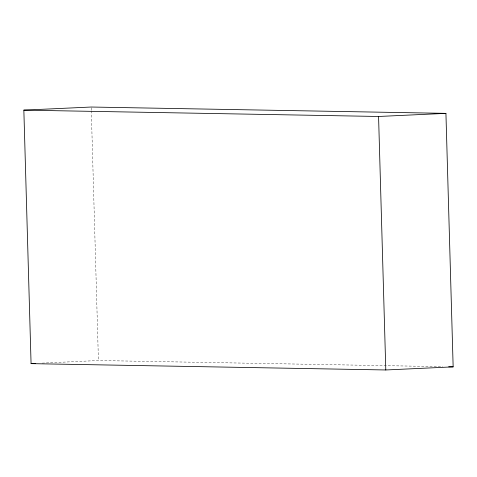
<?xml version="1.0" encoding="UTF-8"?>
<svg xmlns="http://www.w3.org/2000/svg" width="477" height="477" viewBox="0 0 477 477"><rect width="100%" height="100%" fill="white"/><g stroke="black" fill="none" stroke-linecap="round" stroke-linejoin="round"><path stroke-width="0.36" stroke-dasharray="2.38 1.79" d="M42.173 363.122L98.429 360.523L442.739 366.676M91.226 107.766L91.292 109.996M91.31 110.742L98.429 360.523"/><path stroke-width="0.72" d="M23.85 110.139L91.208 107.027L445.929 113.365L453.15 366.861L385.792 369.973L31.071 363.635L23.85 110.139L378.571 116.477L445.929 113.365M31.071 363.635L35.513 363.426M448.69 366.783L453.15 366.861M378.571 116.477L385.792 369.973"/></g></svg>
